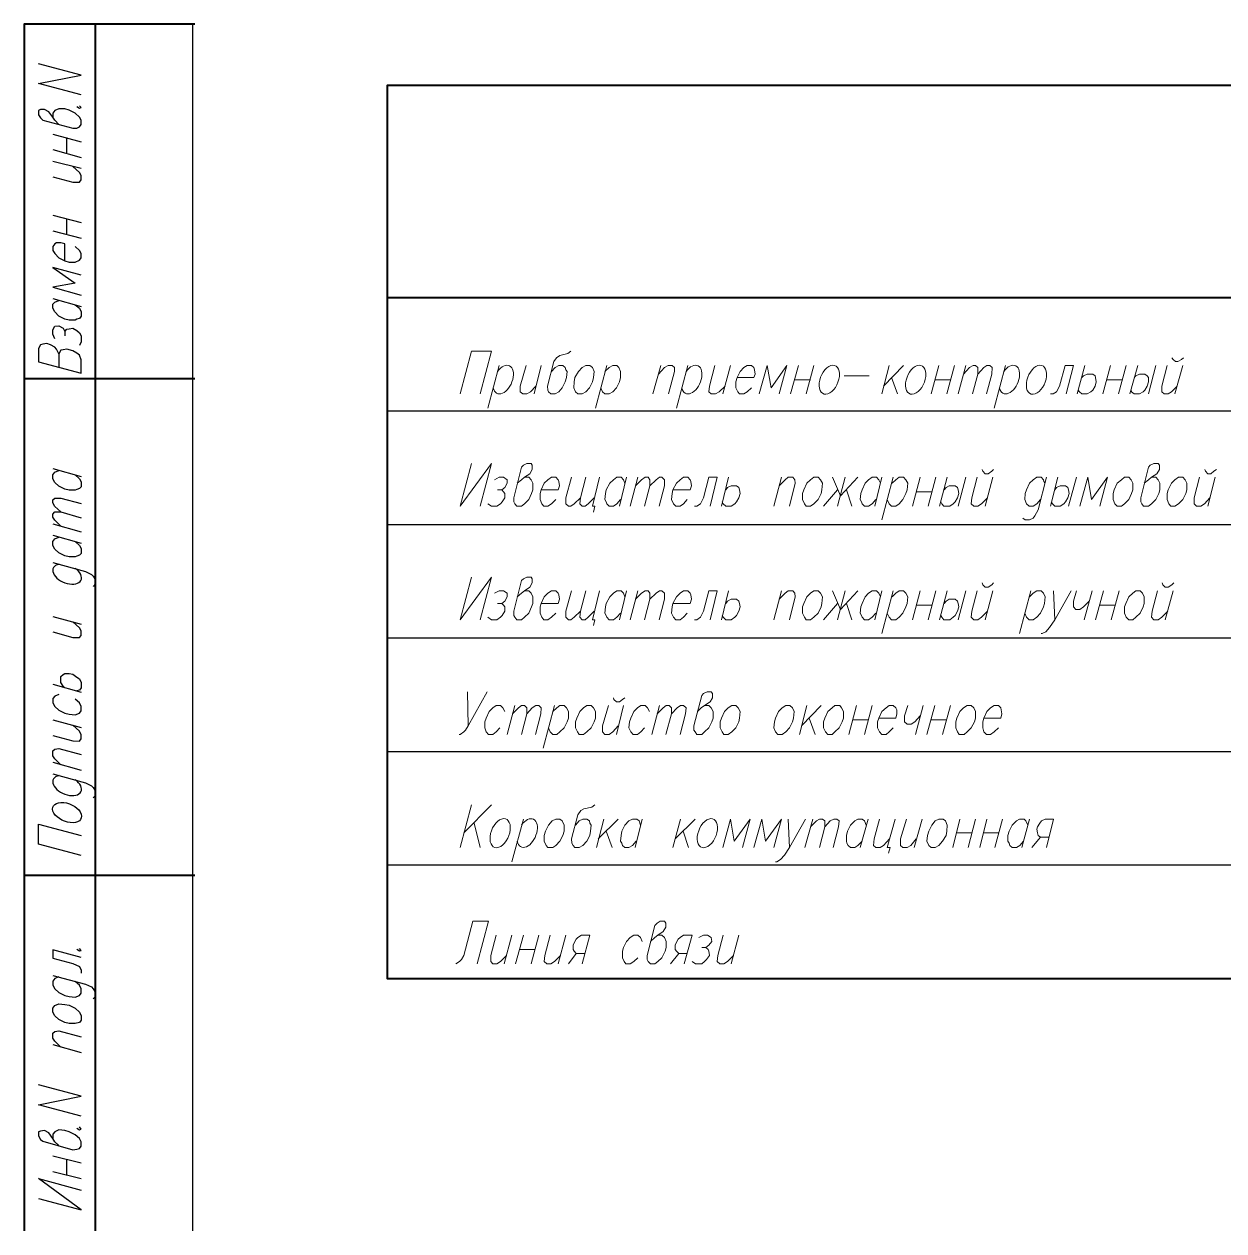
# Model space of a CAD drawing. Header units: millimetres. Extents: x 2185 to 4647, y 1259 to 2456.
# Drawn here: x 2820.3 to 2947.2, y 1276.3 to 1403.9 of the extents above; entities that cross this region are included whole.
import ezdxf

# ---------------------------------------------------------------- set-up
doc = ezdxf.new("R2010")
doc.units = ezdxf.units.MM
for name, color, linetype in [('PDF _0', 7, 'Continuous'), ('PDF _ТаБлица', 7, 'Continuous'), ('PDF _текст', 7, 'Continuous')]:
    doc.layers.add(name, color=color, linetype=linetype)

msp = doc.modelspace()

# ---------------------------------------------------------------- linework, layer by layer
at = {"layer": 'PDF _0', "lineweight": 40}
for points in [[(2838.36, 1403.85), (2820.33, 1403.85), (2820.33, 1276.27)], [(2827.88, 1276.27), (2827.88, 1403.85)], [(2820.33, 1366.38), (2838.36, 1366.38)], [(2820.33, 1313.87), (2838.36, 1313.87)]]:
    msp.add_lwpolyline(points, dxfattribs=at)
at = {"layer": 'PDF _0', "lineweight": 30}
msp.add_lwpolyline([(2838.17, 1276.27), (2838.17, 1403.79)], dxfattribs=at)
at = {"layer": 'PDF _0', "lineweight": 25}
for points in [[(2826.36, 1396.36), (2821.85, 1397.56), (2826.36, 1398.45), (2821.85, 1399.66)], [(2824.01, 1393.25), (2823.56, 1393.69), (2823.37, 1394.01), (2822.93, 1394.58), (2822.48, 1394.83), (2822.04, 1394.83), (2821.85, 1394.71), (2821.85, 1394.26), (2822.04, 1393.94), (2822.29, 1393.69), (2825.47, 1392.86), (2825.91, 1392.86), (2826.17, 1392.99), (2826.36, 1393.25), (2826.36, 1393.69), (2826.17, 1394.01), (2825.72, 1394.45), (2825.09, 1394.77), (2824.64, 1394.9), (2824.01, 1394.9), (2823.56, 1394.71), (2823.37, 1394.45), (2823.37, 1394.01)], [(2825.91, 1395.15), (2826.17, 1394.96), (2826.36, 1395.02), (2826.17, 1395.21)], [(2823.37, 1392.23), (2826.36, 1391.4)], [(2823.37, 1390.58), (2826.36, 1389.75)], [(2824.83, 1390.2), (2824.83, 1391.85)], [(2823.37, 1389.37), (2826.36, 1388.61)], [(2823.37, 1387.72), (2825.47, 1387.15), (2826.17, 1387.15), (2826.36, 1387.4), (2826.36, 1387.85), (2826.17, 1388.17), (2825.47, 1388.8)], [(2823.37, 1383.66), (2826.36, 1382.89)], [(2824.83, 1381.62), (2824.83, 1383.28)], [(2823.37, 1382.01), (2826.36, 1381.24)], [(2824.64, 1378.83), (2824.64, 1380.61), (2824.2, 1380.74), (2823.75, 1380.74), (2823.56, 1380.61), (2823.37, 1380.35), (2823.37, 1379.91), (2823.56, 1379.59), (2824.01, 1379.15), (2824.64, 1378.83), (2825.09, 1378.7), (2825.72, 1378.7), (2826.17, 1378.89), (2826.36, 1379.15), (2826.36, 1379.59), (2826.17, 1379.91), (2825.72, 1380.35)], [(2826.36, 1377.31), (2823.37, 1378.13), (2825.72, 1376.48), (2823.37, 1376.04), (2826.36, 1375.21)], [(2823.37, 1374.83), (2826.36, 1374)], [(2825.72, 1374.19), (2826.17, 1373.81), (2826.36, 1373.43), (2826.36, 1372.99), (2826.17, 1372.73), (2825.91, 1372.67), (2825.72, 1372.54), (2825.09, 1372.54), (2824.64, 1372.67), (2824.01, 1372.99), (2823.56, 1373.43), (2823.37, 1373.81), (2823.37, 1374.26), (2823.56, 1374.45), (2824.01, 1374.64)], [(2823.56, 1370.58), (2823.37, 1371.08), (2823.37, 1371.53), (2823.56, 1371.91), (2824.01, 1371.97), (2824.45, 1371.72), (2824.64, 1371.34), (2824.64, 1370.89)], [(2824.64, 1371.34), (2824.83, 1371.59), (2825.09, 1371.65), (2825.47, 1371.72), (2825.91, 1371.46), (2826.17, 1371.21), (2826.36, 1370.89), (2826.36, 1370.26), (2826.17, 1369.88)], [(2824.01, 1368.99), (2823.75, 1369.5), (2823.56, 1369.69), (2823.12, 1369.94), (2822.74, 1370.07), (2822.29, 1370), (2822.04, 1369.94), (2821.85, 1369.56), (2821.85, 1368.16), (2826.36, 1366.96), (2826.36, 1368.35), (2826.17, 1368.86), (2825.91, 1369.05), (2825.47, 1369.31), (2824.83, 1369.5), (2824.45, 1369.43), (2824.2, 1369.37), (2824.01, 1368.99), (2824.01, 1367.59)], [(3136.2, 1362.93), (2858.75, 1362.93)], [(2823.37, 1356.86), (2826.36, 1356.03)], [(2825.72, 1356.22), (2826.17, 1355.78), (2826.36, 1355.46), (2826.36, 1354.95), (2826.17, 1354.76), (2825.91, 1354.64), (2825.72, 1354.57), (2825.09, 1354.57), (2824.64, 1354.7), (2824.01, 1355.02), (2823.56, 1355.4), (2823.37, 1355.78), (2823.37, 1356.22), (2823.56, 1356.48), (2824.01, 1356.67)], [(2824.2, 1352.29), (2823.56, 1352.86), (2823.37, 1353.24), (2823.37, 1353.56), (2823.56, 1353.75), (2824.2, 1353.75), (2826.36, 1353.18)], [(2824.2, 1350.76), (2823.56, 1351.4), (2823.37, 1351.72), (2823.37, 1352.03), (2823.56, 1352.29), (2824.2, 1352.29), (2826.36, 1351.65)], [(2823.37, 1351.02), (2826.36, 1350.19)], [(2823.37, 1349.81), (2826.36, 1348.98)], [(3136.2, 1350.93), (2858.75, 1350.93)], [(2825.72, 1349.17), (2826.17, 1348.73), (2826.36, 1348.41), (2826.36, 1347.9), (2826.17, 1347.71), (2825.91, 1347.59), (2825.72, 1347.52), (2825.09, 1347.52), (2824.64, 1347.65), (2824.01, 1347.97), (2823.56, 1348.35), (2823.37, 1348.73), (2823.37, 1349.17), (2823.56, 1349.43), (2824.01, 1349.62)], [(2823.37, 1346.95), (2826.8, 1346), (2827.44, 1345.68), (2827.63, 1345.49), (2827.88, 1345.11), (2827.88, 1344.67), (2827.63, 1344.41)], [(2823.37, 1341.24), (2826.36, 1340.41)], [(2823.37, 1339.59), (2825.47, 1339.01), (2826.17, 1339.01), (2826.36, 1339.21), (2826.36, 1339.71), (2826.17, 1340.03), (2825.47, 1340.67)], [(3136.2, 1338.92), (2858.75, 1338.92)], [(2824.64, 1333.68), (2824.45, 1333.87), (2824.2, 1334.25), (2824.2, 1334.7), (2824.2, 1334.89), (2824.45, 1335.08), (2824.64, 1335.2), (2825.09, 1335.2), (2825.47, 1335.14), (2825.91, 1334.82), (2826.17, 1334.63), (2826.36, 1334.25), (2826.36, 1333.68), (2826.17, 1333.43), (2825.91, 1333.36)], [(2823.37, 1334.06), (2826.36, 1333.24)], [(2824.01, 1332.98), (2823.56, 1332.79), (2823.37, 1332.54), (2823.37, 1332.09), (2823.56, 1331.71), (2824.01, 1331.33), (2824.64, 1331.01), (2825.09, 1330.89), (2825.72, 1330.82), (2826.17, 1331.01), (2826.36, 1331.27), (2826.36, 1331.71), (2826.17, 1332.09), (2825.72, 1332.47)], [(2823.37, 1330.31), (2826.36, 1329.49)], [(2823.37, 1328.66), (2825.47, 1328.09), (2826.17, 1328.03), (2826.36, 1328.28), (2826.36, 1328.73), (2826.17, 1329.11), (2825.47, 1329.74)], [(2824.2, 1325.55), (2823.56, 1326.19), (2823.37, 1326.5), (2823.37, 1327.01), (2823.56, 1327.2), (2824.01, 1327.27), (2826.36, 1326.63)], [(3136.2, 1326.92), (2858.75, 1326.92)], [(2823.37, 1325.81), (2826.36, 1324.98)], [(2823.37, 1324.6), (2826.8, 1323.65), (2827.44, 1323.33), (2827.63, 1323.14), (2827.88, 1322.76), (2827.88, 1322.31), (2827.63, 1322.06)], [(2826.36, 1315.96), (2821.85, 1317.17), (2821.85, 1319.27), (2826.36, 1318.06)], [(3136.2, 1314.92), (2858.75, 1314.92)], [(2826.36, 1305.17), (2823.37, 1305.99), (2823.37, 1305.1), (2825.47, 1304.53), (2826.17, 1304.22), (2826.36, 1303.83), (2826.36, 1303.52)], [(2825.91, 1306.06), (2826.17, 1305.87), (2826.36, 1305.93), (2826.17, 1306.12)], [(2823.37, 1303.26), (2826.8, 1302.37), (2827.44, 1302.06), (2827.63, 1301.87), (2827.88, 1301.48), (2827.88, 1301.04), (2827.63, 1300.79)], [(2824.01, 1303.14), (2823.75, 1303.01), (2823.56, 1302.95), (2823.37, 1302.69), (2823.37, 1302.25), (2823.56, 1301.87), (2824.01, 1301.48), (2824.64, 1301.17), (2825.09, 1301.04), (2825.72, 1300.98), (2826.17, 1301.17), (2826.36, 1301.42), (2826.36, 1301.87), (2826.17, 1302.25), (2825.72, 1302.63)], [(3136.2, 1302.92), (2858.75, 1302.92)], [(2824.2, 1295.71), (2823.56, 1296.34), (2823.37, 1296.66), (2823.37, 1297.17), (2823.56, 1297.36), (2824.01, 1297.42), (2826.36, 1296.79)], [(2823.37, 1295.96), (2826.36, 1295.13)], [(2826.36, 1288.4), (2821.85, 1289.61), (2826.36, 1290.5), (2821.85, 1291.71)], [(2825.91, 1287.13), (2826.17, 1286.94), (2826.36, 1287.01), (2826.17, 1287.26)], [(2824.01, 1285.29), (2823.56, 1285.67), (2823.37, 1286.05), (2822.93, 1286.63), (2822.48, 1286.88), (2822.04, 1286.82), (2821.85, 1286.75), (2821.85, 1286.31), (2822.04, 1285.93), (2822.29, 1285.74), (2825.47, 1284.85), (2825.91, 1284.91), (2826.17, 1284.97), (2826.36, 1285.23), (2826.36, 1285.67), (2826.17, 1286.05), (2825.72, 1286.43), (2825.09, 1286.75), (2824.64, 1286.88), (2824.01, 1286.94), (2823.56, 1286.75), (2823.37, 1286.5), (2823.37, 1286.05)], [(2823.37, 1284.21), (2826.36, 1283.45)], [(2824.83, 1282.18), (2824.83, 1283.83)], [(2823.37, 1282.56), (2826.36, 1281.8)], [(2821.85, 1279.7), (2826.36, 1278.5), (2821.85, 1281.8), (2826.36, 1280.59)]]:
    msp.add_lwpolyline(points, dxfattribs=at)
msp.add_lwpolyline([(2823.37, 1299.39), (2823.37, 1299.83), (2823.56, 1300.09), (2824.01, 1300.28), (2824.64, 1300.21), (2825.09, 1300.15), (2825.72, 1299.83), (2826.17, 1299.39), (2826.36, 1299.01), (2826.36, 1298.56), (2826.17, 1298.31), (2825.72, 1298.18), (2825.09, 1298.18), (2824.64, 1298.31), (2824.01, 1298.63), (2823.56, 1299.01)], close=True, dxfattribs=at)
for centre, major_axis, ratio, start_param, end_param in [((2824.87, 1345.71), (-1.48, 0.62), 0.588086, 5.55018, 10.642716), ((2824.87, 1323.36), (-1.48, 0.62), 0.588086, 5.55018, 10.642716), ((2824.86, 1320.5), (-1.49, 0.62), 0.589085, 0.4695953464061067, 6.752780653585693)]:
    msp.add_ellipse(centre, major_axis=major_axis, ratio=ratio, start_param=start_param, end_param=end_param, dxfattribs=at)
at = {"layer": 'PDF _ТаБлица', "lineweight": 40}
for points in [[(3136.2, 1302.92), (2858.75, 1302.92), (2858.75, 1397.41), (3136.2, 1397.41)], [(3136.2, 1374.93), (2858.75, 1374.93)]]:
    msp.add_lwpolyline(points, dxfattribs=at)
at = {"layer": 'PDF _текст', "lineweight": 20}
for points in [[(2866.44, 1364.77), (2867.64, 1369.28), (2869.74, 1369.28), (2868.53, 1364.77)], [(2878.12, 1369.28), (2877.8, 1369.02), (2876.98, 1368.83), (2876.6, 1368.58), (2876.34, 1368.2), (2875.65, 1365.59), (2875.71, 1365.15), (2875.77, 1364.96), (2876.03, 1364.77), (2876.47, 1364.77), (2876.85, 1364.96), (2877.23, 1365.4), (2877.55, 1366.04), (2877.68, 1366.48), (2877.74, 1367.12), (2877.61, 1367.31), (2877.55, 1367.56), (2877.3, 1367.75), (2876.85, 1367.75), (2876.47, 1367.56), (2876.09, 1367.12)], [(2870.57, 1367.75), (2869.36, 1363.25)], [(2873.42, 1367.75), (2872.79, 1365.59), (2872.79, 1364.96), (2873.04, 1364.77), (2873.49, 1364.77), (2873.87, 1364.96), (2874.44, 1365.59)], [(2875.01, 1367.75), (2874.25, 1364.77)], [(2881.93, 1367.75), (2880.73, 1363.25)], [(2881.74, 1367.12), (2882.19, 1367.56), (2882.57, 1367.75), (2883.01, 1367.75), (2883.2, 1367.56), (2883.39, 1367.12), (2883.39, 1366.48), (2883.27, 1366.04), (2882.95, 1365.4), (2882.57, 1364.96), (2882.19, 1364.77), (2881.74, 1364.77), (2881.49, 1364.96), (2881.3, 1365.4)], [(2887.65, 1367.75), (2886.82, 1364.77)], [(2887.39, 1366.86), (2888.03, 1367.56), (2888.41, 1367.75), (2888.85, 1367.75), (2889.11, 1367.56), (2889.11, 1367.12), (2888.47, 1364.77)], [(2890.51, 1367.75), (2889.3, 1363.25)], [(2893.36, 1367.75), (2892.79, 1365.59), (2892.73, 1364.96), (2892.98, 1364.77), (2893.43, 1364.77), (2893.81, 1364.96), (2894.44, 1365.59)], [(2895.01, 1367.75), (2894.19, 1364.77)], [(2895.71, 1366.48), (2897.49, 1366.48), (2897.62, 1366.86), (2897.55, 1367.31), (2897.49, 1367.56), (2897.24, 1367.75), (2896.79, 1367.75), (2896.41, 1367.56), (2896.03, 1367.12), (2895.71, 1366.48), (2895.59, 1366.04), (2895.59, 1365.4), (2895.78, 1364.96), (2895.97, 1364.77), (2896.41, 1364.77), (2896.79, 1364.96), (2897.24, 1365.4)], [(2900.16, 1364.77), (2900.98, 1367.75), (2899.33, 1365.4), (2898.89, 1367.75), (2898.06, 1364.77)], [(2902.19, 1367.75), (2901.36, 1364.77)], [(2903.84, 1367.75), (2903.02, 1364.77)], [(2911.78, 1367.75), (2911.02, 1364.77)], [(2913.3, 1367.75), (2911.21, 1365.59)], [(2917.05, 1367.75), (2916.22, 1364.77)], [(2918.7, 1367.75), (2917.88, 1364.77)], [(2919.91, 1367.75), (2919.08, 1364.77)], [(2919.65, 1366.86), (2920.29, 1367.56), (2920.67, 1367.75), (2920.92, 1367.75), (2921.18, 1367.56), (2921.18, 1366.86), (2920.61, 1364.77)], [(2921.18, 1366.86), (2921.81, 1367.56), (2922.13, 1367.75), (2922.45, 1367.75), (2922.7, 1367.56), (2922.64, 1366.86), (2922.07, 1364.77)], [(2924.1, 1367.75), (2922.89, 1363.25)], [(2930.51, 1364.77), (2931.28, 1367.75), (2930.39, 1367.75), (2929.81, 1365.59), (2929.5, 1364.96), (2929.12, 1364.77), (2928.86, 1364.77)], [(2932.48, 1367.75), (2931.66, 1364.77)], [(2935.21, 1367.75), (2934.39, 1364.77)], [(2936.86, 1367.75), (2936.04, 1364.77)], [(2938.07, 1367.75), (2937.24, 1364.77)], [(2939.98, 1367.75), (2939.21, 1364.77)], [(2941.18, 1367.75), (2940.61, 1365.59), (2940.61, 1364.96), (2940.86, 1364.77), (2941.31, 1364.77), (2941.63, 1364.96), (2942.26, 1365.59)], [(2941.69, 1368.58), (2941.82, 1368.39), (2942.07, 1368.2), (2942.32, 1368.2), (2942.71, 1368.39), (2942.9, 1368.58)], [(2942.83, 1367.75), (2942.01, 1364.77)], [(2907.02, 1366.67), (2909.68, 1366.67)], [(2912.03, 1366.48), (2912.67, 1364.77)], [(2932.16, 1366.48), (2932.35, 1366.67), (2932.74, 1366.86), (2933.18, 1366.86), (2933.31, 1366.86), (2933.56, 1366.67), (2933.62, 1366.48), (2933.69, 1366.04), (2933.56, 1365.59), (2933.31, 1365.15), (2933.12, 1364.96), (2932.74, 1364.77), (2932.16, 1364.77), (2931.91, 1364.96), (2931.78, 1365.15)], [(2937.69, 1366.48), (2937.88, 1366.67), (2938.26, 1366.86), (2938.7, 1366.86), (2938.83, 1366.86), (2939.09, 1366.67), (2939.21, 1366.48), (2939.21, 1366.04), (2939.09, 1365.59), (2938.83, 1365.15), (2938.64, 1364.96), (2938.26, 1364.77), (2937.69, 1364.77), (2937.43, 1364.96), (2937.37, 1365.15)], [(2901.81, 1366.23), (2903.46, 1366.23)], [(2916.67, 1366.23), (2918.32, 1366.23)], [(2934.77, 1366.23), (2936.42, 1366.23)], [(2867.64, 1357.4), (2866.44, 1352.89), (2869.74, 1357.4), (2868.53, 1352.89)], [(2872.47, 1355.31), (2872.91, 1355.69), (2873.23, 1355.94), (2873.8, 1356.32), (2874.06, 1356.77), (2874.06, 1357.21), (2873.93, 1357.4), (2873.49, 1357.4), (2873.11, 1357.21), (2872.91, 1357.02), (2872.09, 1353.78), (2872.09, 1353.34), (2872.22, 1353.15), (2872.41, 1352.89), (2872.91, 1352.89), (2873.23, 1353.15), (2873.68, 1353.59), (2873.99, 1354.23), (2874.12, 1354.61), (2874.12, 1355.31), (2873.93, 1355.69), (2873.68, 1355.94), (2873.23, 1355.94)], [(2921.62, 1356.77), (2921.69, 1356.58), (2921.94, 1356.32), (2922.26, 1356.32), (2922.64, 1356.58), (2922.83, 1356.77)], [(2938.77, 1355.31), (2939.21, 1355.69), (2939.53, 1355.94), (2940.1, 1356.32), (2940.36, 1356.77), (2940.36, 1357.21), (2940.23, 1357.4), (2939.78, 1357.4), (2939.4, 1357.21), (2939.21, 1357.02), (2938.39, 1353.78), (2938.39, 1353.34), (2938.51, 1353.15), (2938.7, 1352.89), (2939.21, 1352.89), (2939.53, 1353.15), (2939.98, 1353.59), (2940.29, 1354.23), (2940.42, 1354.61), (2940.42, 1355.31), (2940.23, 1355.69), (2939.98, 1355.94), (2939.53, 1355.94)], [(2945.18, 1356.77), (2945.25, 1356.58), (2945.5, 1356.32), (2945.82, 1356.32), (2946.13, 1356.58), (2946.39, 1356.77)], [(2870.06, 1355.69), (2870.57, 1355.94), (2871.01, 1355.94), (2871.39, 1355.69), (2871.39, 1355.31), (2871.14, 1354.86), (2870.82, 1354.61), (2870.37, 1354.61)], [(2875.01, 1354.61), (2876.79, 1354.61), (2876.92, 1355.05), (2876.85, 1355.5), (2876.79, 1355.69), (2876.53, 1355.94), (2876.09, 1355.94), (2875.71, 1355.69), (2875.33, 1355.31), (2875.01, 1354.61), (2874.88, 1354.23), (2874.88, 1353.59), (2875.07, 1353.15), (2875.26, 1352.89), (2875.71, 1352.89), (2876.09, 1353.15), (2876.53, 1353.59)], [(2879.14, 1353.78), (2878.5, 1353.15), (2878.12, 1352.89), (2877.87, 1352.89), (2877.61, 1353.15), (2877.61, 1353.78), (2878.19, 1355.94)], [(2880.6, 1353.78), (2879.96, 1353.15), (2879.65, 1352.89), (2879.33, 1352.89), (2879.07, 1353.15), (2879.14, 1353.78), (2879.71, 1355.94)], [(2881.17, 1355.94), (2880.41, 1352.89), (2880.66, 1352.89), (2880.54, 1352.26)], [(2883.39, 1353.59), (2883.01, 1353.15), (2882.63, 1352.89), (2882.19, 1352.89), (2881.93, 1353.15), (2881.87, 1353.34), (2881.74, 1353.59), (2881.81, 1354.23), (2881.87, 1354.61), (2882.25, 1355.31), (2882.63, 1355.69), (2883.01, 1355.94), (2883.46, 1355.94), (2883.71, 1355.69), (2883.84, 1355.31)], [(2884.03, 1355.94), (2883.27, 1352.89)], [(2885.23, 1355.94), (2884.41, 1352.89)], [(2884.98, 1355.05), (2885.62, 1355.69), (2886, 1355.94), (2886.31, 1355.94), (2886.5, 1355.69), (2886.5, 1355.05), (2885.93, 1352.89)], [(2886.5, 1355.05), (2887.14, 1355.69), (2887.52, 1355.94), (2887.77, 1355.94), (2888.03, 1355.69), (2888.03, 1355.05), (2887.46, 1352.89)], [(2888.92, 1354.61), (2890.76, 1354.61), (2890.89, 1355.05), (2890.82, 1355.5), (2890.76, 1355.69), (2890.51, 1355.94), (2890.06, 1355.94), (2889.68, 1355.69), (2889.3, 1355.31), (2888.92, 1354.61), (2888.85, 1354.23), (2888.79, 1353.59), (2888.98, 1353.15), (2889.24, 1352.89), (2889.68, 1352.89), (2890.06, 1353.15), (2890.44, 1353.59)], [(2892.86, 1352.89), (2893.62, 1355.94), (2892.73, 1355.94), (2892.16, 1353.78), (2891.84, 1353.15), (2891.46, 1352.89), (2891.2, 1352.89)], [(2894.82, 1355.94), (2894.06, 1352.89)], [(2894.51, 1354.61), (2894.7, 1354.86), (2895.08, 1355.05), (2895.52, 1355.05), (2895.65, 1355.05), (2895.9, 1354.86), (2895.97, 1354.61), (2896.03, 1354.23), (2895.9, 1353.78), (2895.65, 1353.34), (2895.46, 1353.15), (2895.08, 1352.89), (2894.51, 1352.89), (2894.25, 1353.15), (2894.13, 1353.34)], [(2900.41, 1355.94), (2899.59, 1352.89)], [(2900.16, 1355.05), (2900.79, 1355.69), (2901.11, 1355.94), (2901.62, 1355.94), (2901.81, 1355.69), (2901.87, 1355.31), (2901.24, 1352.89)], [(2908.48, 1355.94), (2906.64, 1353.97), (2905.81, 1355.94)], [(2907.14, 1355.94), (2906.32, 1352.89)], [(2910.38, 1353.59), (2910, 1353.15), (2909.62, 1352.89), (2909.18, 1352.89), (2908.92, 1353.15), (2908.86, 1353.34), (2908.73, 1353.59), (2908.79, 1354.23), (2908.92, 1354.61), (2909.24, 1355.31), (2909.62, 1355.69), (2910, 1355.94), (2910.45, 1355.94), (2910.7, 1355.69), (2910.89, 1355.31)], [(2911.02, 1355.94), (2910.26, 1352.89)], [(2912.22, 1355.94), (2911.02, 1351.43)], [(2912.1, 1355.31), (2912.48, 1355.69), (2912.86, 1355.94), (2913.3, 1355.94), (2913.56, 1355.69), (2913.75, 1355.31), (2913.68, 1354.61), (2913.56, 1354.23), (2913.24, 1353.59), (2912.86, 1353.15), (2912.48, 1352.89), (2912.03, 1352.89), (2911.78, 1353.15), (2911.59, 1353.59)], [(2915.08, 1355.94), (2914.26, 1352.89)], [(2916.73, 1355.94), (2915.91, 1352.89)], [(2917.94, 1355.94), (2917.11, 1352.89)], [(2917.62, 1354.61), (2917.81, 1354.86), (2918.13, 1355.05), (2918.64, 1355.05), (2918.76, 1355.05), (2919.02, 1354.86), (2919.08, 1354.61), (2919.15, 1354.23), (2919.02, 1353.78), (2918.76, 1353.34), (2918.57, 1353.15), (2918.19, 1352.89), (2917.56, 1352.89), (2917.37, 1353.15), (2917.24, 1353.34)], [(2919.91, 1355.94), (2919.08, 1352.89)], [(2921.11, 1355.94), (2920.54, 1353.78), (2920.48, 1353.15), (2920.73, 1352.89), (2921.18, 1352.89), (2921.56, 1353.15), (2922.19, 1353.78)], [(2922.77, 1355.94), (2921.94, 1352.89)], [(2928.42, 1355.94), (2927.53, 1352.51), (2927.21, 1351.88), (2927.02, 1351.62), (2926.64, 1351.43), (2926.19, 1351.43), (2925.94, 1351.62)], [(2928.29, 1355.31), (2928.16, 1355.5), (2928.1, 1355.69), (2927.85, 1355.94), (2927.4, 1355.94), (2927.02, 1355.69), (2926.64, 1355.31), (2926.32, 1354.61), (2926.19, 1354.23), (2926.13, 1353.59), (2926.32, 1353.15), (2926.58, 1352.89), (2927.02, 1352.89), (2927.4, 1353.15), (2927.78, 1353.59)], [(2929.62, 1355.94), (2928.86, 1352.89)], [(2929.31, 1354.61), (2929.5, 1354.86), (2929.88, 1355.05), (2930.32, 1355.05), (2930.45, 1355.05), (2930.7, 1354.86), (2930.77, 1354.61), (2930.83, 1354.23), (2930.7, 1353.78), (2930.45, 1353.34), (2930.26, 1353.15), (2929.88, 1352.89), (2929.31, 1352.89), (2929.05, 1353.15), (2928.93, 1353.34)], [(2931.59, 1355.94), (2930.77, 1352.89)], [(2934.07, 1352.89), (2934.89, 1355.94), (2933.18, 1353.59), (2932.8, 1355.94), (2931.97, 1352.89)], [(2944.61, 1355.94), (2944.04, 1353.78), (2944.04, 1353.15), (2944.29, 1352.89), (2944.74, 1352.89), (2945.12, 1353.15), (2945.69, 1353.78)], [(2946.26, 1355.94), (2945.5, 1352.89)], [(2870.82, 1354.61), (2871.01, 1354.42), (2871.14, 1354.23), (2871.14, 1353.78), (2870.88, 1353.34), (2870.69, 1353.15), (2870.31, 1352.89), (2869.74, 1352.89), (2869.36, 1353.15)], [(2904.86, 1352.89), (2906.32, 1354.61)], [(2907.27, 1354.61), (2907.84, 1352.89)], [(2914.7, 1354.42), (2916.35, 1354.42)], [(2867.64, 1345.4), (2866.44, 1340.89), (2869.74, 1345.4), (2868.53, 1340.89)], [(2872.47, 1343.3), (2872.91, 1343.69), (2873.23, 1343.94), (2873.8, 1344.32), (2874.06, 1344.77), (2874.06, 1345.21), (2873.93, 1345.4), (2873.49, 1345.4), (2873.11, 1345.21), (2872.91, 1345.02), (2872.09, 1341.78), (2872.09, 1341.34), (2872.22, 1341.15), (2872.41, 1340.89), (2872.91, 1340.89), (2873.23, 1341.15), (2873.68, 1341.59), (2873.99, 1342.23), (2874.12, 1342.61), (2874.12, 1343.3), (2873.93, 1343.69), (2873.68, 1343.94), (2873.23, 1343.94)], [(2921.62, 1344.77), (2921.69, 1344.57), (2921.94, 1344.32), (2922.26, 1344.32), (2922.64, 1344.57), (2922.83, 1344.77)], [(2940.67, 1344.77), (2940.74, 1344.57), (2940.99, 1344.32), (2941.31, 1344.32), (2941.69, 1344.57), (2941.88, 1344.77)], [(2870.06, 1343.69), (2870.57, 1343.94), (2871.01, 1343.94), (2871.39, 1343.69), (2871.39, 1343.3), (2871.14, 1342.86), (2870.82, 1342.61), (2870.37, 1342.61)], [(2875.01, 1342.61), (2876.79, 1342.61), (2876.92, 1343.05), (2876.85, 1343.5), (2876.79, 1343.69), (2876.53, 1343.94), (2876.09, 1343.94), (2875.71, 1343.69), (2875.33, 1343.3), (2875.01, 1342.61), (2874.88, 1342.23), (2874.88, 1341.59), (2875.07, 1341.15), (2875.26, 1340.89), (2875.71, 1340.89), (2876.09, 1341.15), (2876.53, 1341.59)], [(2879.14, 1341.78), (2878.5, 1341.15), (2878.12, 1340.89), (2877.87, 1340.89), (2877.61, 1341.15), (2877.61, 1341.78), (2878.19, 1343.94)], [(2880.6, 1341.78), (2879.96, 1341.15), (2879.65, 1340.89), (2879.33, 1340.89), (2879.07, 1341.15), (2879.14, 1341.78), (2879.71, 1343.94)], [(2881.17, 1343.94), (2880.41, 1340.89), (2880.66, 1340.89), (2880.54, 1340.26)], [(2883.39, 1341.59), (2883.01, 1341.15), (2882.63, 1340.89), (2882.19, 1340.89), (2881.93, 1341.15), (2881.87, 1341.34), (2881.74, 1341.59), (2881.81, 1342.23), (2881.87, 1342.61), (2882.25, 1343.3), (2882.63, 1343.69), (2883.01, 1343.94), (2883.46, 1343.94), (2883.71, 1343.69), (2883.84, 1343.3)], [(2884.03, 1343.94), (2883.27, 1340.89)], [(2885.23, 1343.94), (2884.41, 1340.89)], [(2884.98, 1343.05), (2885.62, 1343.69), (2886, 1343.94), (2886.31, 1343.94), (2886.5, 1343.69), (2886.5, 1343.05), (2885.93, 1340.89)], [(2886.5, 1343.05), (2887.14, 1343.69), (2887.52, 1343.94), (2887.77, 1343.94), (2888.03, 1343.69), (2888.03, 1343.05), (2887.46, 1340.89)], [(2888.92, 1342.61), (2890.76, 1342.61), (2890.89, 1343.05), (2890.82, 1343.5), (2890.76, 1343.69), (2890.51, 1343.94), (2890.06, 1343.94), (2889.68, 1343.69), (2889.3, 1343.3), (2888.92, 1342.61), (2888.85, 1342.23), (2888.79, 1341.59), (2888.98, 1341.15), (2889.24, 1340.89), (2889.68, 1340.89), (2890.06, 1341.15), (2890.44, 1341.59)], [(2892.86, 1340.89), (2893.62, 1343.94), (2892.73, 1343.94), (2892.16, 1341.78), (2891.84, 1341.15), (2891.46, 1340.89), (2891.2, 1340.89)], [(2894.82, 1343.94), (2894.06, 1340.89)], [(2900.41, 1343.94), (2899.59, 1340.89)], [(2900.16, 1343.05), (2900.79, 1343.69), (2901.11, 1343.94), (2901.62, 1343.94), (2901.81, 1343.69), (2901.87, 1343.3), (2901.24, 1340.89)], [(2908.48, 1343.94), (2906.64, 1341.97), (2905.81, 1343.94)], [(2907.14, 1343.94), (2906.32, 1340.89)], [(2910.38, 1341.59), (2910, 1341.15), (2909.62, 1340.89), (2909.18, 1340.89), (2908.92, 1341.15), (2908.86, 1341.34), (2908.73, 1341.59), (2908.79, 1342.23), (2908.92, 1342.61), (2909.24, 1343.3), (2909.62, 1343.69), (2910, 1343.94), (2910.45, 1343.94), (2910.7, 1343.69), (2910.89, 1343.3)], [(2911.02, 1343.94), (2910.26, 1340.89)], [(2912.22, 1343.94), (2911.02, 1339.43)], [(2912.1, 1343.3), (2912.48, 1343.69), (2912.86, 1343.94), (2913.3, 1343.94), (2913.56, 1343.69), (2913.75, 1343.3), (2913.68, 1342.61), (2913.56, 1342.23), (2913.24, 1341.59), (2912.86, 1341.15), (2912.48, 1340.89), (2912.03, 1340.89), (2911.78, 1341.15), (2911.59, 1341.59)], [(2915.08, 1343.94), (2914.26, 1340.89)], [(2916.73, 1343.94), (2915.91, 1340.89)], [(2917.94, 1343.94), (2917.11, 1340.89)], [(2919.91, 1343.94), (2919.08, 1340.89)], [(2921.11, 1343.94), (2920.54, 1341.78), (2920.48, 1341.15), (2920.73, 1340.89), (2921.18, 1340.89), (2921.56, 1341.15), (2922.19, 1341.78)], [(2922.77, 1343.94), (2921.94, 1340.89)], [(2926.77, 1343.94), (2925.56, 1339.43)], [(2926.64, 1343.3), (2927.02, 1343.69), (2927.4, 1343.94), (2927.85, 1343.94), (2928.1, 1343.69), (2928.29, 1343.3), (2928.23, 1342.61), (2928.1, 1342.23), (2927.78, 1341.59), (2927.4, 1341.15), (2927.02, 1340.89), (2926.58, 1340.89), (2926.32, 1341.15), (2926.13, 1341.59)], [(2929.18, 1343.94), (2929.31, 1340.89), (2931.02, 1343.94)], [(2931.59, 1343.94), (2931.28, 1342.86), (2931.28, 1342.23), (2931.53, 1341.97), (2931.97, 1341.97), (2932.35, 1342.23), (2932.93, 1342.86)], [(2933.24, 1343.94), (2932.42, 1340.89)], [(2934.45, 1343.94), (2933.62, 1340.89)], [(2936.1, 1343.94), (2935.28, 1340.89)], [(2940.17, 1343.94), (2939.59, 1341.78), (2939.53, 1341.15), (2939.78, 1340.89), (2940.23, 1340.89), (2940.61, 1341.15), (2941.25, 1341.78)], [(2941.82, 1343.94), (2940.99, 1340.89)], [(2870.82, 1342.61), (2871.01, 1342.42), (2871.14, 1342.23), (2871.14, 1341.78), (2870.88, 1341.34), (2870.69, 1341.15), (2870.31, 1340.89), (2869.74, 1340.89), (2869.36, 1341.15)], [(2894.51, 1342.61), (2894.7, 1342.86), (2895.08, 1343.05), (2895.52, 1343.05), (2895.65, 1343.05), (2895.9, 1342.86), (2895.97, 1342.61), (2896.03, 1342.23), (2895.9, 1341.78), (2895.65, 1341.34), (2895.46, 1341.15), (2895.08, 1340.89), (2894.51, 1340.89), (2894.25, 1341.15), (2894.13, 1341.34)], [(2904.86, 1340.89), (2906.32, 1342.61)], [(2907.27, 1342.61), (2907.84, 1340.89)], [(2914.7, 1342.42), (2916.35, 1342.42)], [(2917.62, 1342.61), (2917.81, 1342.86), (2918.13, 1343.05), (2918.64, 1343.05), (2918.76, 1343.05), (2919.02, 1342.86), (2919.08, 1342.61), (2919.15, 1342.23), (2919.02, 1341.78), (2918.76, 1341.34), (2918.57, 1341.15), (2918.19, 1340.89), (2917.56, 1340.89), (2917.37, 1341.15), (2917.24, 1341.34)], [(2934.07, 1342.42), (2935.72, 1342.42)], [(2929.31, 1340.89), (2928.73, 1340.07), (2928.35, 1339.62), (2927.97, 1339.43), (2927.85, 1339.43)], [(2869.3, 1333.27), (2867.26, 1329.65), (2867.01, 1329.21), (2866.82, 1329.02), (2866.44, 1328.76), (2866.31, 1328.76)], [(2867.2, 1333.27), (2867.26, 1329.65)], [(2891.52, 1331.18), (2891.9, 1331.56), (2892.28, 1331.81), (2892.86, 1332.19), (2893.11, 1332.64), (2893.11, 1333.08), (2892.98, 1333.27), (2892.54, 1333.27), (2892.16, 1333.08), (2891.97, 1332.89), (2891.14, 1329.65), (2891.14, 1329.21), (2891.27, 1329.02), (2891.46, 1328.76), (2891.97, 1328.76), (2892.28, 1329.02), (2892.73, 1329.46), (2893.05, 1330.1), (2893.17, 1330.48), (2893.17, 1331.18), (2892.98, 1331.56), (2892.73, 1331.81), (2892.28, 1331.81)], [(2882.63, 1332.64), (2882.69, 1332.45), (2882.95, 1332.19), (2883.27, 1332.19), (2883.58, 1332.45), (2883.84, 1332.64)], [(2871.14, 1331.18), (2870.95, 1331.56), (2870.69, 1331.81), (2870.25, 1331.81), (2869.87, 1331.56), (2869.49, 1331.18), (2869.17, 1330.48), (2869.04, 1330.1), (2869.04, 1329.46), (2869.17, 1329.02), (2869.42, 1328.76), (2869.87, 1328.76), (2870.25, 1329.02), (2870.63, 1329.46)], [(2872.22, 1331.81), (2871.39, 1328.76)], [(2871.96, 1330.92), (2872.6, 1331.56), (2872.91, 1331.81), (2873.23, 1331.81), (2873.49, 1331.56), (2873.49, 1330.92), (2872.91, 1328.76)], [(2873.49, 1330.92), (2874.06, 1331.56), (2874.44, 1331.81), (2874.76, 1331.81), (2875.01, 1331.56), (2874.95, 1330.92), (2874.38, 1328.76)], [(2876.41, 1331.81), (2875.2, 1327.3)], [(2876.22, 1331.18), (2876.66, 1331.56), (2876.98, 1331.81), (2877.42, 1331.81), (2877.68, 1331.56), (2877.87, 1331.18), (2877.87, 1330.48), (2877.74, 1330.1), (2877.42, 1329.46), (2876.98, 1329.02), (2876.66, 1328.76), (2876.22, 1328.76), (2875.96, 1329.02), (2875.77, 1329.46)], [(2882.12, 1331.81), (2881.49, 1329.65), (2881.49, 1329.02), (2881.74, 1328.76), (2882.19, 1328.76), (2882.57, 1329.02), (2883.14, 1329.65)], [(2883.71, 1331.81), (2882.95, 1328.76)], [(2886.44, 1331.18), (2886.25, 1331.56), (2886, 1331.81), (2885.55, 1331.81), (2885.17, 1331.56), (2884.79, 1331.18), (2884.47, 1330.48), (2884.35, 1330.1), (2884.28, 1329.46), (2884.47, 1329.02), (2884.73, 1328.76), (2885.17, 1328.76), (2885.55, 1329.02), (2885.93, 1329.46)], [(2887.52, 1331.81), (2886.7, 1328.76)], [(2887.27, 1330.92), (2887.9, 1331.56), (2888.22, 1331.81), (2888.54, 1331.81), (2888.79, 1331.56), (2888.79, 1330.92), (2888.16, 1328.76)], [(2888.79, 1330.92), (2889.36, 1331.56), (2889.74, 1331.81), (2890.06, 1331.81), (2890.31, 1331.56), (2890.25, 1330.92), (2889.68, 1328.76)], [(2903.08, 1331.81), (2902.32, 1328.76)], [(2904.6, 1331.81), (2902.51, 1329.65)], [(2908.35, 1331.81), (2907.52, 1328.76)], [(2910, 1331.81), (2909.18, 1328.76)], [(2910.7, 1330.48), (2912.48, 1330.48), (2912.6, 1330.92), (2912.6, 1331.37), (2912.48, 1331.56), (2912.22, 1331.81), (2911.78, 1331.81), (2911.46, 1331.56), (2911.02, 1331.18), (2910.7, 1330.48), (2910.57, 1330.1), (2910.57, 1329.46), (2910.76, 1329.02), (2911.02, 1328.76), (2911.46, 1328.76), (2911.78, 1329.02), (2912.22, 1329.46)], [(2913.75, 1331.81), (2913.43, 1330.73), (2913.43, 1330.1), (2913.68, 1329.84), (2914.13, 1329.84), (2914.51, 1330.1), (2915.08, 1330.73)], [(2915.4, 1331.81), (2914.57, 1328.76)], [(2916.61, 1331.81), (2915.78, 1328.76)], [(2918.26, 1331.81), (2917.43, 1328.76)], [(2921.81, 1330.48), (2923.59, 1330.48), (2923.72, 1330.92), (2923.65, 1331.37), (2923.59, 1331.56), (2923.34, 1331.81), (2922.89, 1331.81), (2922.51, 1331.56), (2922.13, 1331.18), (2921.81, 1330.48), (2921.69, 1330.1), (2921.69, 1329.46), (2921.81, 1329.02), (2922.07, 1328.76), (2922.51, 1328.76), (2922.89, 1329.02), (2923.34, 1329.46)], [(2903.33, 1330.48), (2903.97, 1328.76)], [(2907.97, 1330.29), (2909.62, 1330.29)], [(2916.16, 1330.29), (2917.81, 1330.29)], [(2867.64, 1321.33), (2866.44, 1316.82)], [(2869.74, 1321.33), (2866.82, 1318.35)], [(2880.66, 1321.33), (2880.34, 1321.08), (2879.52, 1320.89), (2879.2, 1320.7), (2878.88, 1320.25), (2878.19, 1317.71), (2878.25, 1317.27), (2878.38, 1317.01), (2878.57, 1316.82), (2879.01, 1316.82), (2879.39, 1317.01), (2879.84, 1317.46), (2880.15, 1318.09), (2880.22, 1318.54), (2880.28, 1319.17), (2880.15, 1319.36), (2880.09, 1319.62), (2879.84, 1319.81), (2879.39, 1319.81), (2879.01, 1319.62), (2878.63, 1319.17)], [(2868.53, 1316.82), (2867.9, 1319.36)], [(2873.11, 1319.81), (2871.9, 1315.3)], [(2881.61, 1319.81), (2880.85, 1316.82)], [(2883.14, 1319.81), (2881.04, 1317.71)], [(2885.04, 1317.46), (2884.66, 1317.01), (2884.28, 1316.82), (2883.84, 1316.82), (2883.58, 1317.01), (2883.52, 1317.27), (2883.39, 1317.46), (2883.46, 1318.09), (2883.52, 1318.54), (2883.84, 1319.17), (2884.28, 1319.62), (2884.66, 1319.81), (2885.11, 1319.81), (2885.36, 1319.62), (2885.49, 1319.17)], [(2885.68, 1319.81), (2884.92, 1316.82)], [(2889.74, 1319.81), (2888.92, 1316.82)], [(2891.27, 1319.81), (2889.17, 1317.71)], [(2896.28, 1316.82), (2897.11, 1319.81), (2895.4, 1317.46), (2895.01, 1319.81), (2894.19, 1316.82)], [(2899.59, 1316.82), (2900.41, 1319.81), (2898.7, 1317.46), (2898.32, 1319.81), (2897.49, 1316.82)], [(2901.11, 1319.81), (2901.24, 1316.82), (2902.95, 1319.81)], [(2903.71, 1319.81), (2902.89, 1316.82)], [(2903.46, 1318.98), (2904.1, 1319.62), (2904.41, 1319.81), (2904.73, 1319.81), (2904.98, 1319.62), (2904.98, 1318.98), (2904.41, 1316.82)], [(2904.98, 1318.98), (2905.56, 1319.62), (2905.94, 1319.81), (2906.25, 1319.81), (2906.51, 1319.62), (2906.44, 1318.98), (2905.87, 1316.82)], [(2908.92, 1317.46), (2908.48, 1317.01), (2908.16, 1316.82), (2907.72, 1316.82), (2907.46, 1317.01), (2907.33, 1317.27), (2907.27, 1317.46), (2907.27, 1318.09), (2907.4, 1318.54), (2907.72, 1319.17), (2908.16, 1319.62), (2908.48, 1319.81), (2908.92, 1319.81), (2909.18, 1319.62), (2909.37, 1319.17)], [(2909.56, 1319.81), (2908.73, 1316.82)], [(2910.76, 1319.81), (2910.19, 1317.71), (2910.13, 1317.01), (2910.38, 1316.82), (2910.83, 1316.82), (2911.21, 1317.01), (2911.84, 1317.71)], [(2912.41, 1319.81), (2911.59, 1316.82), (2911.91, 1316.82), (2911.72, 1316.19)], [(2913.62, 1319.81), (2912.99, 1317.71), (2912.99, 1317.01), (2913.24, 1316.82), (2913.68, 1316.82), (2914.07, 1317.01), (2914.64, 1317.71)], [(2915.27, 1319.81), (2914.45, 1316.82)], [(2919.27, 1319.81), (2918.51, 1316.82)], [(2920.92, 1319.81), (2920.16, 1316.82)], [(2922.13, 1319.81), (2921.37, 1316.82)], [(2923.78, 1319.81), (2922.96, 1316.82)], [(2926, 1317.46), (2925.62, 1317.01), (2925.24, 1316.82), (2924.8, 1316.82), (2924.54, 1317.01), (2924.48, 1317.27), (2924.35, 1317.46), (2924.35, 1318.09), (2924.48, 1318.54), (2924.8, 1319.17), (2925.24, 1319.62), (2925.56, 1319.81), (2926.07, 1319.81), (2926.26, 1319.62), (2926.45, 1319.17)], [(2926.64, 1319.81), (2925.81, 1316.82)], [(2928.42, 1316.82), (2929.18, 1319.81), (2928.29, 1319.81), (2927.91, 1319.62), (2927.72, 1319.36), (2927.46, 1318.98), (2927.4, 1318.73), (2927.46, 1318.35), (2927.53, 1318.09), (2927.78, 1317.9), (2928.67, 1317.9)], [(2881.87, 1318.54), (2882.5, 1316.82)], [(2890, 1318.54), (2890.57, 1316.82)], [(2918.89, 1318.35), (2920.54, 1318.35)], [(2921.75, 1318.35), (2923.4, 1318.35)], [(2926.89, 1316.82), (2927.78, 1317.9)], [(2901.24, 1316.82), (2900.73, 1316), (2900.29, 1315.55), (2899.9, 1315.3), (2899.78, 1315.3)], [(2868.22, 1304.5), (2869.42, 1309.01), (2867.77, 1309.01), (2866.82, 1305.39), (2866.56, 1304.95), (2866.37, 1304.76), (2865.99, 1304.5)], [(2886.57, 1306.85), (2887.01, 1307.3), (2887.33, 1307.55), (2887.9, 1307.93), (2888.16, 1308.38), (2888.16, 1308.82), (2888.03, 1309.01), (2887.58, 1309.01), (2887.27, 1308.82), (2887.01, 1308.57), (2886.19, 1305.39), (2886.19, 1304.95), (2886.31, 1304.76), (2886.57, 1304.5), (2887.01, 1304.5), (2887.33, 1304.76), (2887.77, 1305.14), (2888.09, 1305.84), (2888.22, 1306.22), (2888.22, 1306.85), (2888.03, 1307.3), (2887.77, 1307.55), (2887.33, 1307.55)], [(2870.25, 1307.55), (2869.68, 1305.39), (2869.68, 1304.76), (2869.87, 1304.5), (2870.31, 1304.5), (2870.69, 1304.76), (2871.33, 1305.39)], [(2871.9, 1307.55), (2871.07, 1304.5)], [(2873.11, 1307.55), (2872.28, 1304.5)], [(2874.76, 1307.55), (2873.93, 1304.5)], [(2875.96, 1307.55), (2875.39, 1305.39), (2875.33, 1304.76), (2875.58, 1304.5), (2876.03, 1304.5), (2876.41, 1304.76), (2877.04, 1305.39)], [(2877.61, 1307.55), (2876.79, 1304.5)], [(2879.33, 1304.5), (2880.15, 1307.55), (2879.27, 1307.55), (2878.88, 1307.3), (2878.69, 1307.11), (2878.44, 1306.66), (2878.38, 1306.47), (2878.38, 1306.03), (2878.5, 1305.84), (2878.69, 1305.58), (2879.65, 1305.58)], [(2885.68, 1306.85), (2885.49, 1307.3), (2885.23, 1307.55), (2884.79, 1307.55), (2884.41, 1307.3), (2884.03, 1306.85), (2883.71, 1306.22), (2883.58, 1305.84), (2883.58, 1305.14), (2883.77, 1304.76), (2883.96, 1304.5), (2884.41, 1304.5), (2884.79, 1304.76), (2885.23, 1305.14)], [(2890.12, 1304.5), (2890.95, 1307.55), (2890.06, 1307.55), (2889.68, 1307.3), (2889.49, 1307.11), (2889.24, 1306.66), (2889.17, 1306.47), (2889.17, 1306.03), (2889.3, 1305.84), (2889.55, 1305.58), (2890.44, 1305.58)], [(2891.65, 1307.3), (2892.16, 1307.55), (2892.6, 1307.55), (2892.98, 1307.3), (2893.05, 1306.85), (2892.73, 1306.47), (2892.41, 1306.22), (2891.97, 1306.22)], [(2894.25, 1307.55), (2893.68, 1305.39), (2893.62, 1304.76), (2893.87, 1304.5), (2894.32, 1304.5), (2894.7, 1304.76), (2895.33, 1305.39)], [(2895.9, 1307.55), (2895.08, 1304.5)], [(2872.66, 1306.03), (2874.31, 1306.03)], [(2877.87, 1304.5), (2878.69, 1305.58)], [(2888.66, 1304.5), (2889.55, 1305.58)], [(2892.41, 1306.22), (2892.66, 1306.03), (2892.73, 1305.84), (2892.79, 1305.39), (2892.47, 1304.95), (2892.28, 1304.76), (2891.97, 1304.5), (2891.33, 1304.5), (2890.95, 1304.76)]]:
    msp.add_lwpolyline(points, dxfattribs=at)
for points in [[(2879.71, 1367.75), (2880.15, 1367.75), (2880.41, 1367.56), (2880.6, 1367.12), (2880.54, 1366.48), (2880.41, 1366.04), (2880.09, 1365.4), (2879.71, 1364.96), (2879.33, 1364.77), (2878.88, 1364.77), (2878.63, 1364.96), (2878.44, 1365.4), (2878.5, 1366.04), (2878.57, 1366.48), (2878.95, 1367.12), (2879.33, 1367.56)], [(2903.84, 1355.94), (2904.29, 1355.94), (2904.54, 1355.69), (2904.73, 1355.31), (2904.67, 1354.61), (2904.6, 1354.23), (2904.29, 1353.59), (2903.84, 1353.15), (2903.46, 1352.89), (2903.02, 1352.89), (2902.83, 1353.15), (2902.63, 1353.59), (2902.63, 1354.23), (2902.76, 1354.61), (2903.08, 1355.31), (2903.46, 1355.69)], [(2936.67, 1355.94), (2937.12, 1355.94), (2937.37, 1355.69), (2937.56, 1355.31), (2937.56, 1354.61), (2937.43, 1354.23), (2937.12, 1353.59), (2936.67, 1353.15), (2936.36, 1352.89), (2935.91, 1352.89), (2935.66, 1353.15), (2935.47, 1353.59), (2935.47, 1354.23), (2935.59, 1354.61), (2935.91, 1355.31), (2936.36, 1355.69)], [(2942.39, 1355.94), (2942.83, 1355.94), (2943.09, 1355.69), (2943.28, 1355.31), (2943.28, 1354.61), (2943.15, 1354.23), (2942.83, 1353.59), (2942.39, 1353.15), (2942.01, 1352.89), (2941.56, 1352.89), (2941.37, 1353.15), (2941.18, 1353.59), (2941.18, 1354.23), (2941.31, 1354.61), (2941.63, 1355.31), (2942.01, 1355.69)], [(2903.84, 1343.94), (2904.29, 1343.94), (2904.54, 1343.69), (2904.73, 1343.3), (2904.67, 1342.61), (2904.6, 1342.23), (2904.29, 1341.59), (2903.84, 1341.15), (2903.46, 1340.89), (2903.02, 1340.89), (2902.83, 1341.15), (2902.63, 1341.59), (2902.63, 1342.23), (2902.76, 1342.61), (2903.08, 1343.3), (2903.46, 1343.69)], [(2937.88, 1343.94), (2938.32, 1343.94), (2938.58, 1343.69), (2938.77, 1343.3), (2938.77, 1342.61), (2938.64, 1342.23), (2938.32, 1341.59), (2937.88, 1341.15), (2937.56, 1340.89), (2937.12, 1340.89), (2936.86, 1341.15), (2936.67, 1341.59), (2936.67, 1342.23), (2936.8, 1342.61), (2937.12, 1343.3), (2937.56, 1343.69)], [(2879.84, 1331.81), (2880.28, 1331.81), (2880.54, 1331.56), (2880.73, 1331.18), (2880.73, 1330.48), (2880.6, 1330.1), (2880.28, 1329.46), (2879.84, 1329.02), (2879.46, 1328.76), (2879.01, 1328.76), (2878.82, 1329.02), (2878.63, 1329.46), (2878.63, 1330.1), (2878.76, 1330.48), (2879.07, 1331.18), (2879.46, 1331.56)], [(2895.14, 1331.81), (2895.59, 1331.81), (2895.84, 1331.56), (2896.03, 1331.18), (2895.97, 1330.48), (2895.9, 1330.1), (2895.59, 1329.46), (2895.14, 1329.02), (2894.76, 1328.76), (2894.32, 1328.76), (2894.13, 1329.02), (2893.93, 1329.46), (2893.93, 1330.1), (2894.06, 1330.48), (2894.38, 1331.18), (2894.76, 1331.56)], [(2900.86, 1331.81), (2901.3, 1331.81), (2901.56, 1331.56), (2901.75, 1331.18), (2901.68, 1330.48), (2901.56, 1330.1), (2901.24, 1329.46), (2900.86, 1329.02), (2900.48, 1328.76), (2900.03, 1328.76), (2899.78, 1329.02), (2899.59, 1329.46), (2899.65, 1330.1), (2899.78, 1330.48), (2900.09, 1331.18), (2900.48, 1331.56)], [(2906.06, 1331.81), (2906.57, 1331.81), (2906.76, 1331.56), (2906.95, 1331.18), (2906.95, 1330.48), (2906.83, 1330.1), (2906.51, 1329.46), (2906.06, 1329.02), (2905.75, 1328.76), (2905.3, 1328.76), (2905.05, 1329.02), (2904.86, 1329.46), (2904.86, 1330.1), (2904.98, 1330.48), (2905.3, 1331.18), (2905.75, 1331.56)], [(2920.03, 1331.81), (2920.48, 1331.81), (2920.73, 1331.56), (2920.92, 1331.18), (2920.92, 1330.48), (2920.8, 1330.1), (2920.48, 1329.46), (2920.03, 1329.02), (2919.72, 1328.76), (2919.21, 1328.76), (2919.02, 1329.02), (2918.83, 1329.46), (2918.83, 1330.1), (2918.96, 1330.48), (2919.27, 1331.18), (2919.65, 1331.56)], [(2876.53, 1319.81), (2876.98, 1319.81), (2877.23, 1319.62), (2877.42, 1319.17), (2877.42, 1318.54), (2877.3, 1318.09), (2876.98, 1317.46), (2876.53, 1317.01), (2876.22, 1316.82), (2875.71, 1316.82), (2875.52, 1317.01), (2875.33, 1317.46), (2875.33, 1318.09), (2875.45, 1318.54), (2875.77, 1319.17), (2876.15, 1319.62)], [(2917.05, 1319.81), (2917.49, 1319.81), (2917.75, 1319.62), (2917.94, 1319.17), (2917.88, 1318.54), (2917.81, 1318.09), (2917.43, 1317.46), (2917.05, 1317.01), (2916.67, 1316.82), (2916.22, 1316.82), (2915.97, 1317.01), (2915.78, 1317.46), (2915.84, 1318.09), (2915.97, 1318.54), (2916.29, 1319.17), (2916.67, 1319.62)]]:
    msp.add_lwpolyline(points, close=True, dxfattribs=at)
for centre, major_axis, ratio, start_param, end_param in [((2870.98, 1366.27), (0.64, 1.47), 0.591439, 2.429145, 7.511203), ((2890.92, 1366.27), (0.64, 1.47), 0.591439, 2.429145, 7.511203), ((2905.46, 1366.26), (0.62, 1.49), 0.589085, 0.469595, 6.75278), ((2914.6, 1366.26), (0.62, 1.49), 0.589085, 0.469595, 6.75278), ((2924.51, 1366.27), (0.64, 1.47), 0.591439, 2.429145, 7.511203), ((2927.37, 1366.26), (0.62, 1.49), 0.589085, 0.469595, 6.75278), ((2870.66, 1318.32), (0.62, 1.49), 0.589085, 0.469595, 6.75278), ((2873.52, 1318.33), (0.64, 1.47), 0.591439, 2.429145, 7.511203), ((2892.57, 1318.32), (0.62, 1.49), 0.589085, 0.469595, 6.75278)]:
    msp.add_ellipse(centre, major_axis=major_axis, ratio=ratio, start_param=start_param, end_param=end_param, dxfattribs=at)

doc.saveas('drawing.dxf')
